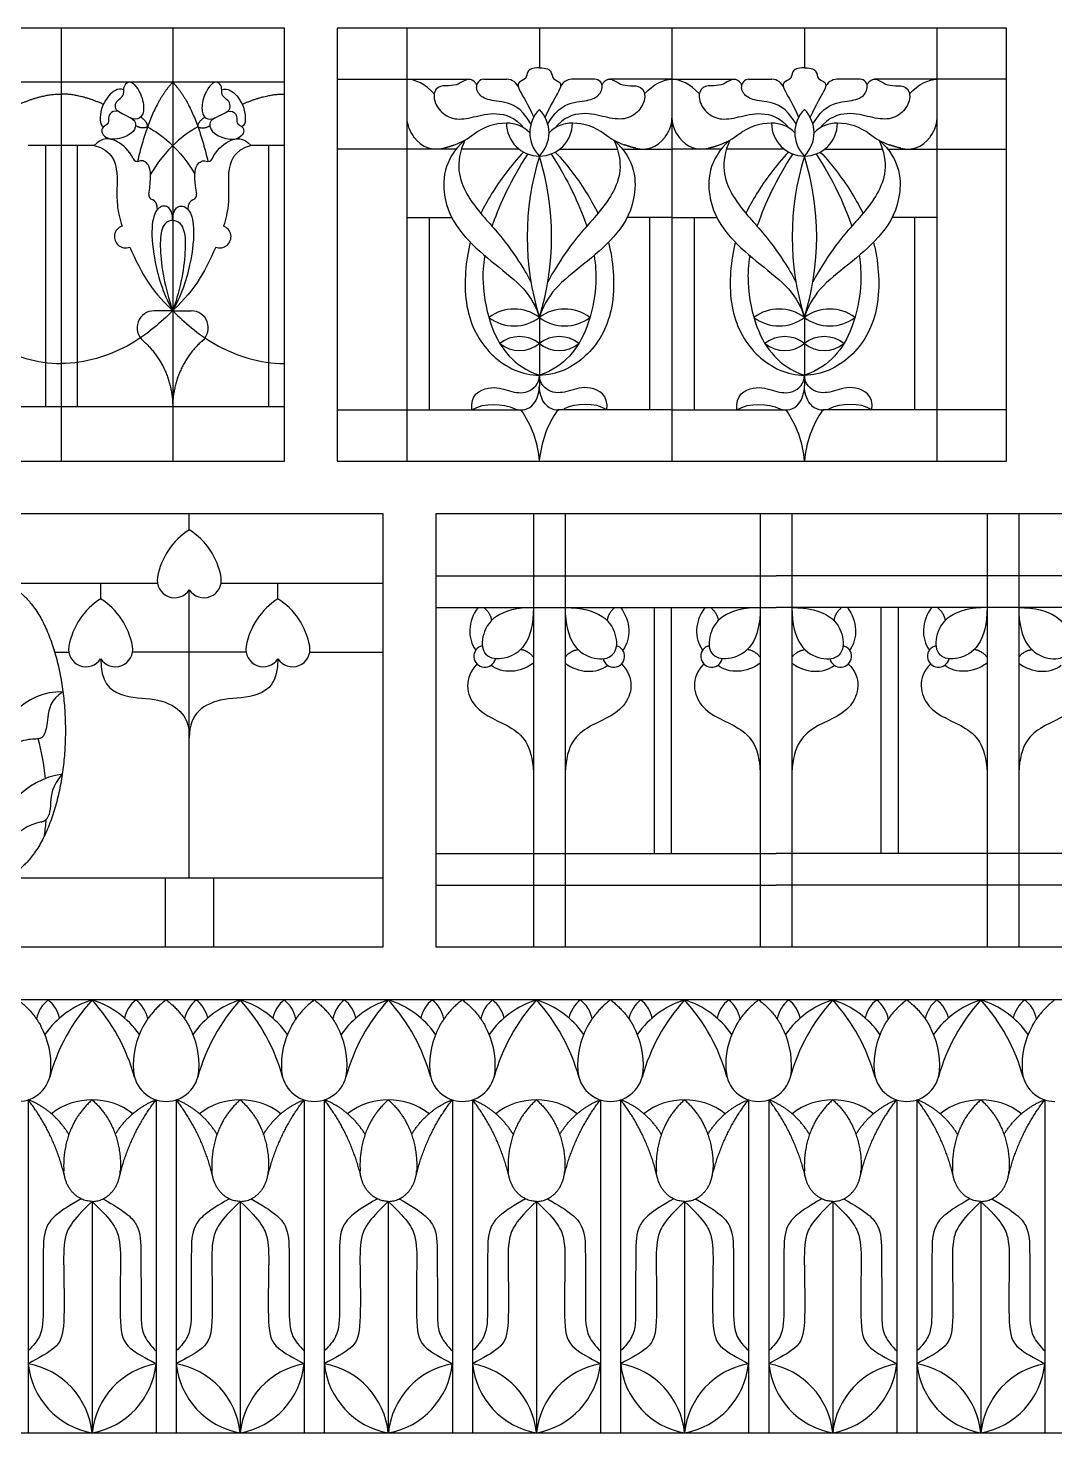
# Model space of a CAD drawing. Header units: millimetres. Extents: x -150 to 141, y -141 to 148.
# Drawn here: x -31.5 to 65.7, y 15.5 to 148.4 of the extents above; entities that cross this region are included whole.
import ezdxf

# ---------------------------------------------------------------- set-up
doc = ezdxf.new("R2010")
doc.units = ezdxf.units.MM
doc.header["$MEASUREMENT"] = 0
doc.layers.add('Layer 03', color=5, linetype='Continuous')

msp = doc.modelspace()

# ---------------------------------------------------------------- linework, layer by layer
at = {"layer": 'Layer 03'}
for p, q in [((-7.26, 148.37), (-70.64, 148.37)), ((-7.26, 107.4), (-7.26, 148.37)), ((9.01, 136.92), (-2.26, 136.92)), ((14.95, 136.92), (9.5, 136.92)), ((18.81, 136.92), (24.26, 136.92)), ((24.75, 136.92), (29.42, 136.92)), ((34.1, 136.92), (29.42, 136.92)), ((40.04, 136.92), (34.59, 136.92)), ((43.9, 136.92), (49.35, 136.92)), ((49.84, 136.92), (61.11, 136.92)), ((-70.64, 107.4), (-7.26, 107.4)), ((16.32, 102.4), (16.32, 61.43)), ((19.31, 102.4), (19.31, 61.43)), ((37.79, 102.4), (37.79, 61.43)), ((40.78, 102.4), (40.78, 61.43)), ((59.26, 102.4), (59.26, 61.43)), ((62.25, 102.4), (62.25, 61.43)), ((7.08, 93.54), (39.29, 93.54)), ((71.49, 93.54), (39.29, 93.54)), ((7.08, 70.28), (39.29, 70.28)), ((71.49, 70.28), (39.29, 70.28)), ((79.7, 56.43), (-32.47, 56.43)), ((-32.47, 15.46), (79.7, 15.46))]:
    msp.add_line(p, q, dxfattribs=at)
for points in [[(-28.39, 148.37), (-28.39, 107.4)], [(-17.83, 148.37), (-17.83, 107.4)], [(4.33, 148.37), (4.33, 107.4)], [(16.88, 148.37), (16.88, 144.61)], [(29.42, 148.37), (29.42, 107.4)], [(41.97, 148.37), (41.97, 144.61)], [(54.51, 148.37), (54.51, 107.4)], [(-7.26, 143.24), (-38.95, 143.24)], [(-2.26, 143.52), (10.21, 143.52)], [(11.62, 143.52), (13.8, 143.52)], [(22.14, 143.52), (19.96, 143.52)], [(29.42, 143.52), (23.55, 143.52)], [(29.42, 143.52), (35.3, 143.52)], [(36.71, 143.52), (38.89, 143.52)], [(47.23, 143.52), (45.05, 143.52)], [(61.11, 143.52), (48.64, 143.52)], [(-25.26, 137.25), (-31.52, 137.25)], [(-29.88, 137.25), (-29.88, 112.52)], [(-26.89, 137.25), (-26.89, 112.52)], [(-7.26, 137.25), (-10.4, 137.25)], [(-8.76, 137.25), (-8.76, 112.52)], [(4.33, 130.45), (8.57, 130.45)], [(6.45, 130.45), (6.45, 112.24)], [(29.42, 130.45), (25.19, 130.45)], [(27.31, 130.45), (27.31, 112.24)], [(29.42, 130.45), (33.66, 130.45)], [(31.54, 130.45), (31.54, 112.24)], [(54.51, 130.45), (50.28, 130.45)], [(52.39, 130.45), (52.39, 112.24)], [(-17.83, 121.62), (-19.59, 121.62)], [(-17.83, 121.62), (-16.07, 121.62)], [(16.88, 120.99), (16.88, 114.53)], [(41.97, 120.99), (41.97, 114.53)], [(-7.26, 112.52), (-38.95, 112.52)], [(-2.26, 112.24), (15.14, 112.24)], [(29.42, 112.24), (18.62, 112.24)], [(29.42, 112.24), (40.23, 112.24)], [(61.11, 112.24), (43.7, 112.24)], [(-16.26, 100.91), (-16.26, 102.4)], [(-49.93, 95.86), (-19.28, 95.86)], [(-24.65, 94.37), (-24.65, 95.86)], [(-13.24, 95.86), (2.08, 95.86)], [(-7.87, 94.37), (-7.87, 95.86)], [(7.08, 96.53), (39.29, 96.53)], [(16.32, 96.53), (19.31, 96.53)], [(71.49, 96.53), (39.29, 96.53)], [(62.25, 96.53), (59.26, 96.53)], [(-16.26, 67.96), (-16.26, 95.21)], [(27.74, 93.54), (27.74, 70.28)], [(29.36, 93.54), (29.36, 70.28)], [(49.21, 93.54), (49.21, 70.28)], [(50.83, 93.54), (50.83, 70.28)], [(-29, 89.33), (-27.67, 89.33)], [(-10.89, 89.33), (-21.63, 89.33)], [(-4.85, 89.33), (2.08, 89.33)], [(-71.29, 67.96), (2.08, 67.96)], [(-18.54, 67.96), (-18.54, 61.43)], [(-13.98, 67.96), (-13.98, 61.43)], [(7.08, 67.29), (39.29, 67.29)], [(71.49, 67.29), (39.29, 67.29)], [(-31.52, 46.97), (-31.52, 15.46)], [(-19.4, 46.97), (-19.4, 15.46)], [(-17.5, 46.97), (-17.5, 15.46)], [(-5.38, 46.97), (-5.38, 15.46)], [(-3.48, 46.97), (-3.48, 15.46)], [(8.64, 46.97), (8.64, 15.46)], [(10.55, 46.97), (10.55, 15.46)], [(22.66, 46.97), (22.66, 15.46)], [(24.57, 46.97), (24.57, 15.46)], [(36.68, 46.97), (36.68, 15.46)], [(38.59, 46.97), (38.59, 15.46)], [(50.7, 46.97), (50.7, 15.46)], [(52.61, 46.97), (52.61, 15.46)], [(64.72, 46.97), (64.72, 15.46)], [(-25.46, 37.36), (-25.46, 15.46)], [(-11.44, 37.36), (-11.44, 15.46)], [(2.58, 37.36), (2.58, 15.46)], [(16.6, 37.36), (16.6, 15.46)], [(30.62, 37.36), (30.62, 15.46)], [(44.65, 37.36), (44.65, 15.46)], [(58.67, 37.36), (58.67, 15.46)]]:
    msp.add_lwpolyline(points, dxfattribs=at)
for points in [[(-2.26, 107.4), (61.11, 107.4), (61.11, 148.37), (-2.26, 148.37)], [(-71.29, 61.43), (2.08, 61.43), (2.08, 102.4), (-71.29, 102.4)], [(7.08, 61.43), (71.49, 61.43), (71.49, 102.4), (7.08, 102.4)]]:
    msp.add_lwpolyline(points, close=True, dxfattribs=at)
for centre, radius, start, end in [((-21.9, 142.7), 0.537, 43.148, 168.5443), ((-13.75, 142.7), 0.537, 11.4557, 136.852), ((10.21, 142.77), 0.745, 44.1192, 108.118), ((11.62, 142.83), 0.693, 90, 187.05), ((13.8, 142.34), 1.18, 18.6669, 90), ((19.96, 142.34), 1.18, 90, 161.3331), ((22.14, 142.83), 0.693, 352.95, 90), ((23.55, 142.77), 0.745, 71.882, 135.8808), ((35.3, 142.77), 0.745, 44.1192, 108.118), ((36.71, 142.83), 0.693, 90, 187.05), ((38.89, 142.34), 1.18, 18.6669, 90), ((45.05, 142.34), 1.18, 90, 161.3331), ((47.23, 142.83), 0.693, 352.95, 90), ((48.64, 142.77), 0.745, 71.882, 135.8808), ((6.78, 139.85), 2.45, 180, 203.4498), ((19.09, 138.46), 3.12, 135, 225), ((14.67, 138.46), 3.12, 315, 45), ((26.98, 139.85), 2.45, 336.5502, 0), ((31.87, 139.85), 2.45, 180, 203.4498), ((44.17, 138.46), 3.12, 135, 225), ((39.76, 138.46), 3.12, 315, 45), ((52.07, 139.85), 2.45, 336.5502, 0), ((6.48, 143.88), 6.96, 289.8902, 307.4015), ((13.76, 134.36), 5.01, 90, 127.4014), ((13.76, 136.26), 3.12, 45, 90), ((16.88, 139.38), 3.12, 180, 270), ((16.88, 139.38), 3.12, 270, 360), ((20, 136.26), 3.12, 90, 135), ((20, 134.36), 5.01, 52.5986, 90), ((27.27, 143.88), 6.96, 232.5985, 250.1098), ((31.57, 143.88), 6.96, 289.8902, 307.4015), ((38.85, 134.36), 5.01, 90, 127.4014), ((38.85, 136.26), 3.12, 45, 90), ((41.97, 139.38), 3.12, 180, 270), ((41.97, 139.38), 3.12, 270, 360), ((45.09, 136.26), 3.12, 90, 135), ((45.09, 134.36), 5.01, 52.5986, 90), ((52.36, 143.88), 6.96, 232.5985, 250.1098), ((-23.55, 138.89), 1.03, 239.6242, 269.9914), ((-12.1, 138.89), 1.03, 270.0086, 300.3758), ((7.14, 139.51), 2.59, 215.9749, 283.812), ((26.62, 139.51), 2.59, 256.188, 324.0251), ((32.23, 139.51), 2.59, 215.9749, 283.812), ((51.71, 139.51), 2.59, 256.188, 324.0251), ((-21.16, 136.22), 0.467, 205.1331, 290.6371), ((-14.5, 136.22), 0.467, 249.3629, 334.8669), ((41.38, 128.62), 25.66, 162.6975, 197.3025), ((-7.62, 128.62), 25.66, 342.6975, 17.3025), ((66.47, 128.62), 25.66, 162.6975, 197.3025), ((17.47, 128.62), 25.66, 342.6975, 17.3025), ((-19.63, 132.59), 0.467, 171.3458, 252.5343), ((-16.03, 132.59), 0.467, 287.4657, 8.6542), ((-22.29, 128.63), 1.06, 109.0578, 291.8543), ((-13.37, 128.63), 1.06, 248.1457, 70.9422), ((-19.59, 120.01), 1.61, 90, 228.879), ((-16.07, 120.01), 1.61, 311.121, 90), ((14.49, 117.83), 3.96, 52.8903, 127.1097), ((14.49, 124.15), 3.96, 232.8903, 307.1097), ((19.27, 117.83), 3.96, 52.8903, 127.1097), ((19.27, 124.15), 3.96, 232.8903, 307.1097), ((39.58, 117.83), 3.96, 52.8903, 127.1097), ((39.58, 124.15), 3.96, 232.8903, 307.1097), ((44.36, 117.83), 3.96, 52.8903, 127.1097), ((44.36, 124.15), 3.96, 232.8903, 307.1097), ((15.01, 116.17), 3.01, 51.5497, 128.4503), ((15.01, 120.88), 3.01, 231.5497, 308.4503), ((18.75, 116.17), 3.01, 51.5497, 128.4503), ((18.75, 120.88), 3.01, 231.5497, 308.4503), ((40.1, 116.17), 3.01, 51.5497, 128.4503), ((40.1, 120.88), 3.01, 231.5497, 308.4503), ((43.84, 116.17), 3.01, 51.5497, 128.4503), ((43.84, 120.88), 3.01, 231.5497, 308.4503), ((15.14, 113.77), 1.53, 247.1291, 321.0902), ((7, 106.59), 9.92, 4.6577, 34.7548), ((26.76, 106.59), 9.92, 145.2452, 175.3423), ((18.62, 113.77), 1.53, 218.9098, 292.8709), ((40.23, 113.77), 1.53, 247.1291, 321.0902), ((32.09, 106.59), 9.92, 4.6577, 34.7548), ((51.85, 106.59), 9.92, 145.2452, 175.3423), ((43.7, 113.77), 1.53, 218.9098, 292.8709), ((-12.66, 95.24), 6.71, 122.4151, 169.9865), ((-19.86, 95.24), 6.71, 10.0135, 57.5849), ((-17.64, 96.12), 1.65, 169.9865, 326.7485), ((-14.88, 96.12), 1.65, 213.2515, 10.0135), ((-21.05, 88.71), 6.71, 122.4151, 169.9865), ((-28.25, 88.71), 6.71, 10.0135, 57.5849), ((-4.27, 88.71), 6.71, 122.4151, 169.9865), ((-11.47, 88.71), 6.71, 10.0135, 57.5849), ((-26.03, 89.59), 1.65, 169.9865, 326.7485), ((-23.27, 89.59), 1.65, 213.2515, 10.0135), ((-9.25, 89.59), 1.65, 169.9865, 326.7485), ((-6.49, 89.59), 1.65, 213.2515, 10.0135), ((11.71, 88.93), 1.03, 103.2759, 346.7241), ((23.92, 88.93), 1.03, 193.2759, 76.7241), ((33.18, 88.93), 1.03, 103.2759, 346.7241), ((45.39, 88.93), 1.03, 193.2759, 76.7241), ((54.65, 88.93), 1.03, 103.2759, 346.7241), ((-27.22, 70.49), 7.38, 98.2271, 178.4049), ((-29.08, 67.86), 5.53, 102.5017, 178.9577), ((-30.49, 74.22), 0.989, 282.5017, 344.2059), ((-27.82, 54.08), 2.95, 127.4612, 169.3573), ((-22.75, 48.02), 8.84, 107.8937, 144.4261), ((-31.42, 54.08), 2.95, 12.0788, 52.5388), ((-12.2, 44.39), 17.91, 137.7664, 164.7292), ((-38.73, 44.39), 17.91, 15.2708, 42.2336), ((-28.18, 48.02), 8.84, 35.5739, 72.1063), ((-19.51, 54.08), 2.95, 127.4612, 167.9212), ((-23.1, 54.08), 2.95, 10.6427, 52.5388), ((-13.8, 54.08), 2.95, 127.4612, 169.3573), ((-8.73, 48.02), 8.84, 107.8937, 144.4261), ((-17.4, 54.08), 2.95, 12.0788, 52.5388), ((1.82, 44.39), 17.91, 137.7664, 164.7292), ((-14.15, 48.02), 8.84, 35.5739, 72.1063), ((-24.7, 44.39), 17.91, 15.2708, 42.2336), ((-5.48, 54.08), 2.95, 127.4612, 167.9212), ((-9.08, 54.08), 2.95, 10.6427, 52.5388), ((0.22, 54.08), 2.95, 127.4612, 169.3573), ((5.3, 48.02), 8.84, 107.8937, 144.4261), ((-3.37, 54.08), 2.95, 12.0788, 52.5388), ((15.84, 44.39), 17.91, 137.7664, 164.7292), ((-0.13, 48.02), 8.84, 35.5739, 72.1063), ((-10.68, 44.39), 17.91, 15.2708, 42.2336), ((8.54, 54.08), 2.95, 127.4612, 167.9212), ((4.94, 54.08), 2.95, 10.6427, 52.5388), ((14.24, 54.08), 2.95, 127.4612, 169.3573), ((19.32, 48.02), 8.84, 107.8937, 144.4261), ((10.65, 54.08), 2.95, 12.0788, 52.5388), ((29.87, 44.39), 17.91, 137.7664, 164.7292), ((13.89, 48.02), 8.84, 35.5739, 72.1063), ((3.34, 44.39), 17.91, 15.2708, 42.2336), ((22.56, 54.08), 2.95, 127.4612, 167.9212), ((18.97, 54.08), 2.95, 10.6427, 52.5388), ((28.26, 54.08), 2.95, 127.4612, 169.3573), ((33.34, 48.02), 8.84, 107.8937, 144.4261), ((24.67, 54.08), 2.95, 12.0788, 52.5388), ((43.89, 44.39), 17.91, 137.7664, 164.7292), ((27.91, 48.02), 8.84, 35.5739, 72.1063), ((17.36, 44.39), 17.91, 15.2708, 42.2336), ((36.58, 54.08), 2.95, 127.4612, 167.9212), ((32.99, 54.08), 2.95, 10.6427, 52.5388), ((42.28, 54.08), 2.95, 127.4612, 169.3573), ((47.36, 48.02), 8.84, 107.8937, 144.4261), ((38.69, 54.08), 2.95, 12.0788, 52.5388), ((57.91, 44.39), 17.91, 137.7664, 164.7292), ((41.93, 48.02), 8.84, 35.5739, 72.1063), ((31.38, 44.39), 17.91, 15.2708, 42.2336), ((50.6, 54.08), 2.95, 127.4612, 167.9212), ((47.01, 54.08), 2.95, 10.6427, 52.5388), ((56.31, 54.08), 2.95, 127.4612, 169.3573), ((61.38, 48.02), 8.84, 107.8937, 144.4261), ((52.71, 54.08), 2.95, 12.0788, 52.5388), ((71.93, 44.39), 17.91, 137.7664, 164.7292), ((55.95, 48.02), 8.84, 35.5739, 72.1063), ((45.4, 44.39), 17.91, 15.2708, 42.2336), ((64.62, 54.08), 2.95, 127.4612, 167.9212), ((61.03, 54.08), 2.95, 10.6427, 52.5388), ((-37.15, 50.23), 7.79, 356.2854, 28.431), ((-13.77, 50.23), 7.79, 151.569, 183.7146), ((-23.13, 50.23), 7.79, 356.2854, 28.431), ((0.25, 50.23), 7.79, 151.569, 183.7146), ((-9.11, 50.23), 7.79, 356.2854, 28.431), ((14.27, 50.23), 7.79, 151.569, 183.7146), ((4.91, 50.23), 7.79, 356.2854, 28.431), ((28.29, 50.23), 7.79, 151.569, 183.7146), ((18.93, 50.23), 7.79, 356.2854, 28.431), ((42.31, 50.23), 7.79, 151.569, 183.7146), ((32.96, 50.23), 7.79, 356.2854, 28.431), ((56.34, 50.23), 7.79, 151.569, 183.7146), ((46.98, 50.23), 7.79, 356.2854, 28.431), ((70.36, 50.23), 7.79, 151.569, 183.7146), ((-32.47, 49.92), 3.1, 270, 356.285), ((-18.45, 49.92), 3.1, 183.715, 270), ((-18.45, 49.92), 3.1, 270, 356.285), ((-4.43, 49.92), 3.1, 183.715, 270), ((-4.43, 49.92), 3.1, 270, 356.285), ((9.59, 49.92), 3.1, 183.715, 270), ((9.59, 49.92), 3.1, 270, 356.285), ((23.61, 49.92), 3.1, 183.715, 270), ((23.61, 49.92), 3.1, 270, 356.285), ((37.64, 49.92), 3.1, 183.715, 270), ((37.64, 49.92), 3.1, 270, 356.285), ((51.66, 49.92), 3.1, 183.715, 270), ((51.66, 49.92), 3.1, 270, 356.285), ((65.68, 49.92), 3.1, 183.715, 270), ((-25.46, 40.65), 6.32, 52.4155, 127.5845), ((-11.44, 40.65), 6.32, 52.4155, 127.5845), ((2.58, 40.65), 6.32, 52.4155, 127.5845), ((16.6, 40.65), 6.32, 52.4155, 127.5845), ((30.62, 40.65), 6.32, 52.4155, 127.5845), ((44.65, 40.65), 6.32, 52.4155, 127.5845), ((58.67, 40.65), 6.32, 52.4155, 127.5845), ((-32.81, 14.73), 7.38, 5.661, 79.9333), ((-24.17, 22.73), 7.38, 185.661, 259.9333), ((-26.75, 22.73), 7.38, 280.0667, 354.339), ((-18.11, 14.73), 7.38, 100.0667, 174.339), ((-10.15, 22.73), 7.38, 185.661, 259.9333), ((-18.79, 14.73), 7.38, 5.661, 79.9333), ((-4.09, 14.73), 7.38, 100.0667, 174.339), ((-12.73, 22.73), 7.38, 280.0667, 354.339), ((3.87, 22.73), 7.38, 185.661, 259.9333), ((-4.77, 14.73), 7.38, 5.661, 79.9333), ((9.93, 14.73), 7.38, 100.0667, 174.339), ((1.29, 22.73), 7.38, 280.0667, 354.339), ((17.89, 22.73), 7.38, 185.661, 259.9333), ((9.26, 14.73), 7.38, 5.661, 79.9333), ((23.95, 14.73), 7.38, 100.0667, 174.339), ((15.31, 22.73), 7.38, 280.0667, 354.339), ((31.92, 22.73), 7.38, 185.661, 259.9333), ((23.28, 14.73), 7.38, 5.661, 79.9333), ((37.97, 14.73), 7.38, 100.0667, 174.339), ((29.33, 22.73), 7.38, 280.0667, 354.339), ((45.94, 22.73), 7.38, 185.661, 259.9333), ((37.3, 14.73), 7.38, 5.661, 79.9333), ((51.99, 14.73), 7.38, 100.0667, 174.339), ((43.36, 22.73), 7.38, 280.0667, 354.339), ((59.96, 22.73), 7.38, 185.661, 259.9333), ((51.32, 14.73), 7.38, 5.661, 79.9333), ((66.02, 14.73), 7.38, 100.0667, 174.339), ((57.38, 22.73), 7.38, 280.0667, 354.339)]:
    msp.add_arc(centre, radius, start, end, dxfattribs=at)
for points, degree in [([(16.88, 144.61), (16.18, 144.61), (15.64, 144.28), (15.72, 143.52), (14.79, 143.3), (14.85, 142.58), (15.77, 141.23), (16.34, 139.94)], 3), ([(16.88, 144.61), (17.58, 144.61), (18.12, 144.28), (18.04, 143.52), (18.97, 143.3), (18.91, 142.58), (17.99, 141.23), (17.42, 139.94)], 3), ([(41.97, 144.61), (41.27, 144.61), (40.72, 144.28), (40.81, 143.52), (39.88, 143.3), (39.94, 142.58), (40.86, 141.23), (41.42, 139.94)], 3), ([(41.97, 144.61), (42.67, 144.61), (43.21, 144.28), (43.12, 143.52), (44.06, 143.3), (44, 142.58), (43.08, 141.23), (42.51, 139.94)], 3), ([(-22.46, 142.52), (-23.05, 142.76), (-24.01, 141.95), (-24.65, 140.73), (-24.74, 139.56), (-24.63, 139.22), (-24.37, 139.02)], 3), ([(-17.83, 143.24), (-19.9, 141.12), (-21.16, 135.75)], 2), ([(-17.83, 143.24), (-15.75, 141.12), (-14.5, 135.75)], 2), ([(-13.2, 142.52), (-12.6, 142.76), (-11.64, 141.95), (-11, 140.73), (-10.92, 139.56), (-11.02, 139.22), (-11.28, 139.02)], 3), ([(6.93, 142.15), (6.08, 143.06), (5.14, 143.52), (4.33, 143.52)], 3), ([(9.98, 143.48), (9.68, 143.38), (9.26, 143), (8.29, 142.89), (7.19, 142.93), (6.73, 141.89), (7.37, 140.43), (8.81, 139.61), (10.6, 139.91), (12.71, 140.51), (14.61, 139.93), (15.43, 138.89)], 3), ([(10.95, 143.01), (10.88, 143.13), (10.81, 143.22), (10.74, 143.29)], 3), ([(23.78, 143.48), (24.08, 143.38), (24.5, 143), (25.47, 142.89), (26.56, 142.93), (27.03, 141.89), (26.39, 140.43), (24.95, 139.61), (23.16, 139.91), (21.05, 140.51), (19.15, 139.93), (18.33, 138.89)], 3), ([(22.81, 143.01), (22.87, 143.13), (22.94, 143.22), (23.01, 143.29)], 3), ([(26.83, 142.15), (27.67, 143.06), (28.62, 143.52), (29.42, 143.52)], 3), ([(32.02, 142.15), (31.17, 143.06), (30.23, 143.52), (29.42, 143.52)], 3), ([(35.07, 143.48), (34.77, 143.38), (34.35, 143), (33.38, 142.89), (32.28, 142.93), (31.82, 141.89), (32.46, 140.43), (33.9, 139.61), (35.69, 139.91), (37.79, 140.51), (39.7, 139.93), (40.52, 138.89)], 3), ([(36.04, 143.01), (35.97, 143.13), (35.9, 143.22), (35.83, 143.29)], 3), ([(48.87, 143.48), (49.17, 143.38), (49.59, 143), (50.56, 142.89), (51.65, 142.93), (52.12, 141.89), (51.48, 140.43), (50.03, 139.61), (48.25, 139.91), (46.14, 140.51), (44.23, 139.93), (43.42, 138.89)], 3), ([(47.9, 143.01), (47.96, 143.13), (48.03, 143.22), (48.1, 143.29)], 3), ([(51.92, 142.15), (52.76, 143.06), (53.71, 143.52), (54.51, 143.52)], 3), ([(-32.38, 141.15), (-30.23, 142.13), (-28.39, 142.13)], 2), ([(-24.4, 141.15), (-26.54, 142.13), (-28.39, 142.13)], 2), ([(-11.25, 141.15), (-9.11, 142.13), (-7.26, 142.13)], 2), ([(-20.21, 139.03), (-20.18, 139.49), (-20.87, 139.95)], 2), ([(-15.44, 139.03), (-15.47, 139.49), (-14.78, 139.95)], 2), ([(-20.21, 139.03), (-20.68, 138.77), (-21.34, 139.13)], 2), ([(-15.44, 139.03), (-14.97, 138.77), (-14.31, 139.13)], 2), ([(4.54, 138.87), (4.68, 138.54), (4.86, 138.25), (5.04, 137.99)], 3), ([(29.22, 138.87), (29.08, 138.54), (28.9, 138.25), (28.72, 137.99)], 3), ([(29.63, 138.87), (29.77, 138.54), (29.95, 138.25), (30.13, 137.99)], 3), ([(54.31, 138.87), (54.17, 138.54), (53.99, 138.25), (53.8, 137.99)], 3), ([(9.82, 137.77), (7.73, 135.93), (7.56, 131.74), (9.72, 128.5), (12.71, 125.97), (15.59, 123.78), (16.6, 121.94), (16.88, 120.99)], 3), ([(7.76, 137), (8.3, 137.13), (8.85, 137.33)], 2), ([(23.94, 137.77), (26.03, 135.93), (26.2, 131.74), (24.04, 128.5), (21.05, 125.97), (18.17, 123.78), (17.15, 121.94), (16.88, 120.99)], 3), ([(26, 137), (25.46, 137.13), (24.91, 137.33)], 2), ([(34.91, 137.77), (32.82, 135.93), (32.65, 131.74), (34.81, 128.5), (37.79, 125.97), (40.68, 123.78), (41.69, 121.94), (41.97, 120.99)], 3), ([(32.85, 137), (33.39, 137.13), (33.94, 137.33)], 2), ([(49.03, 137.77), (51.12, 135.93), (51.29, 131.74), (49.13, 128.5), (46.14, 125.97), (43.25, 123.78), (42.24, 121.94), (41.97, 120.99)], 3), ([(51.09, 137), (50.55, 137.13), (49.99, 137.33)], 2), ([(-17.83, 130.17), (-17.83, 130.83), (-18.2, 131.67), (-19.31, 131.47), (-19.88, 130.05), (-19.75, 126.79), (-18.8, 123.33), (-17.83, 121.62)], 3), ([(-19.28, 131.21), (-19.31, 132), (-19.77, 132.14)], 2), ([(-17.83, 130.17), (-17.83, 130.83), (-17.46, 131.67), (-16.34, 131.47), (-15.77, 130.05), (-15.9, 126.79), (-16.86, 123.33), (-17.83, 121.62)], 3), ([(-16.37, 131.21), (-16.34, 132), (-15.89, 132.14)], 2), ([(-17.83, 130.17), (-18.36, 130.17), (-18.95, 129.48), (-19.07, 127.63), (-18.75, 124.72), (-18.23, 122.81), (-17.83, 121.62)], 3), ([(-17.83, 130.17), (-17.3, 130.17), (-16.7, 129.48), (-16.58, 127.63), (-16.9, 124.72), (-17.42, 122.81), (-17.83, 121.62)], 3), ([(10.49, 112.24), (10.3, 113.65), (12.2, 114.69), (14.08, 113.96), (15.77, 113.7), (16.88, 114.71), (16.88, 115.53)], 3), ([(16.33, 112.81), (16.69, 113.26), (16.88, 113.88), (16.88, 114.53)], 3), ([(23.27, 112.24), (23.45, 113.65), (21.56, 114.69), (19.68, 113.96), (17.98, 113.7), (16.88, 114.71), (16.88, 115.53)], 3), ([(17.42, 112.81), (17.07, 113.26), (16.88, 113.88), (16.88, 114.53)], 3), ([(35.58, 112.24), (35.39, 113.65), (37.29, 114.69), (39.16, 113.96), (40.86, 113.7), (41.97, 114.71), (41.97, 115.53)], 3), ([(41.42, 112.81), (41.78, 113.26), (41.97, 113.88), (41.97, 114.53)], 3), ([(48.36, 112.24), (48.54, 113.65), (46.65, 114.69), (44.77, 113.96), (43.07, 113.7), (41.97, 114.71), (41.97, 115.53)], 3), ([(42.51, 112.81), (42.16, 113.26), (41.97, 113.88), (41.97, 114.53)], 3), ([(10.49, 112.24), (11.64, 113), (13.45, 112.83), (14.55, 112.36)], 3), ([(23.27, 112.24), (22.12, 113), (20.31, 112.83), (19.21, 112.36)], 3), ([(35.58, 112.24), (36.73, 113), (38.54, 112.83), (39.64, 112.36)], 3), ([(48.36, 112.24), (47.21, 113), (45.4, 112.83), (44.3, 112.36)], 3), ([(11.07, 93.54), (10.1, 92.28), (10.04, 90.61), (10.86, 89.51)], 3), ([(16.32, 93.54), (14.77, 93.54), (12.4, 92.91), (11.33, 90.73), (11.46, 89.47), (11.85, 89.07)], 3), ([(11.62, 93.54), (12.24, 93.05), (12.35, 92.32)], 2), ([(16.32, 93.54), (16.32, 91.99), (15.69, 89.62), (13.51, 88.55), (12.25, 88.68), (11.85, 89.07)], 3), ([(19.31, 93.54), (20.87, 93.54), (23.23, 92.91), (24.31, 90.73), (24.18, 89.47), (23.78, 89.07)], 3), ([(19.31, 93.54), (19.31, 91.99), (19.95, 89.62), (22.13, 88.55), (23.39, 88.68), (23.78, 89.07)], 3), ([(24.02, 93.54), (23.4, 93.05), (23.29, 92.32)], 2), ([(24.56, 93.54), (25.53, 92.28), (25.59, 90.61), (24.78, 89.51)], 3), ([(32.54, 93.54), (31.57, 92.28), (31.51, 90.61), (32.33, 89.51)], 3), ([(37.79, 93.54), (36.24, 93.54), (33.87, 92.91), (32.8, 90.73), (32.93, 89.47), (33.32, 89.07)], 3), ([(33.09, 93.54), (33.71, 93.05), (33.82, 92.32)], 2), ([(37.79, 93.54), (37.79, 91.99), (37.16, 89.62), (34.98, 88.55), (33.72, 88.68), (33.32, 89.07)], 3), ([(40.78, 93.54), (42.33, 93.54), (44.7, 92.91), (45.78, 90.73), (45.65, 89.47), (45.25, 89.07)], 3), ([(40.78, 93.54), (40.78, 91.99), (41.41, 89.62), (43.6, 88.55), (44.86, 88.68), (45.25, 89.07)], 3), ([(45.49, 93.54), (44.87, 93.05), (44.76, 92.32)], 2), ([(46.03, 93.54), (47, 92.28), (47.06, 90.61), (46.24, 89.51)], 3), ([(54.01, 93.54), (53.04, 92.28), (52.98, 90.61), (53.8, 89.51)], 3), ([(59.26, 93.54), (57.71, 93.54), (55.34, 92.91), (54.27, 90.73), (54.39, 89.47), (54.79, 89.07)], 3), ([(54.55, 93.54), (55.18, 93.05), (55.29, 92.32)], 2), ([(59.26, 93.54), (59.26, 91.99), (58.63, 89.62), (56.45, 88.55), (55.19, 88.68), (54.79, 89.07)], 3), ([(62.25, 93.54), (63.8, 93.54), (66.17, 92.91), (67.25, 90.73), (67.12, 89.47), (66.72, 89.07)], 3), ([(62.25, 93.54), (62.25, 91.99), (62.88, 89.62), (65.06, 88.55), (66.33, 88.68), (66.72, 89.07)], 3), ([(16.32, 88.84), (15.83, 89.46), (15.1, 89.57)], 2), ([(19.31, 88.84), (19.8, 89.46), (20.54, 89.57)], 2), ([(37.79, 88.84), (37.3, 89.46), (36.57, 89.57)], 2), ([(40.78, 88.84), (41.27, 89.46), (42.01, 89.57)], 2), ([(59.26, 88.84), (58.77, 89.46), (58.04, 89.57)], 2), ([(62.25, 88.84), (62.74, 89.46), (63.48, 89.57)], 2), ([(-24.65, 88.68), (-24.65, 86.52), (-22.9, 84.91), (-19.44, 85.06), (-16.9, 83.94), (-16.26, 82.43), (-16.26, 81.21)], 3), ([(-7.87, 88.68), (-7.87, 86.52), (-9.62, 84.91), (-13.08, 85.06), (-15.62, 83.94), (-16.26, 82.43), (-16.26, 81.21)], 3), ([(10.99, 88.21), (9.67, 86.93), (10.25, 83.6), (14.54, 82.47), (16.32, 80.3), (16.32, 77.42)], 3), ([(16.32, 88.29), (15.06, 87.32), (13.39, 87.26), (12.29, 88.08)], 3), ([(19.31, 88.29), (20.58, 87.32), (22.25, 87.26), (23.35, 88.08)], 3), ([(24.65, 88.21), (25.97, 86.93), (25.38, 83.6), (21.1, 82.47), (19.31, 80.3), (19.31, 77.42)], 3), ([(32.45, 88.21), (31.14, 86.93), (31.72, 83.6), (36.01, 82.47), (37.79, 80.3), (37.79, 77.42)], 3), ([(37.79, 88.29), (36.52, 87.32), (34.85, 87.26), (33.76, 88.08)], 3), ([(40.78, 88.29), (42.05, 87.32), (43.72, 87.26), (44.81, 88.08)], 3), ([(46.12, 88.21), (47.44, 86.93), (46.85, 83.6), (42.57, 82.47), (40.78, 80.3), (40.78, 77.42)], 3), ([(53.92, 88.21), (52.6, 86.93), (53.19, 83.6), (57.48, 82.47), (59.26, 80.3), (59.26, 77.42)], 3), ([(59.26, 88.29), (57.99, 87.32), (56.32, 87.26), (55.23, 88.08)], 3), ([(62.25, 88.29), (63.52, 87.32), (65.19, 87.26), (66.28, 88.08)], 3), ([(67.59, 88.21), (68.91, 86.93), (68.32, 83.6), (64.04, 82.47), (62.25, 80.3), (62.25, 77.42)], 3), ([(-28.22, 85.58), (-31.78, 85.61), (-34.6, 82.8), (-34.6, 78.72)], 3), ([(-28.22, 85.58), (-29.42, 84.85), (-29.7, 82.97), (-29.87, 81.45), (-30.53, 81.01), (-31.95, 81.17), (-33.97, 80.13), (-34.6, 78.72)], 3), ([(-29.87, 77.38), (-30.01, 78.73), (-30.26, 79.99), (-30.56, 81.13)], 3), ([(-29.96, 71.97), (-29.89, 72.49), (-29.84, 73), (-29.8, 73.51)], 3), ([(-32.47, 56.43), (-31.06, 55.34), (-30.3, 53.94)], 2), ([(-18.45, 56.43), (-19.86, 55.34), (-20.62, 53.94)], 2), ([(-18.45, 56.43), (-17.04, 55.34), (-16.28, 53.94)], 2), ([(-4.43, 56.43), (-5.84, 55.34), (-6.6, 53.94)], 2), ([(-4.43, 56.43), (-3.02, 55.34), (-2.26, 53.94)], 2), ([(9.59, 56.43), (8.18, 55.34), (7.42, 53.94)], 2), ([(9.59, 56.43), (11, 55.34), (11.76, 53.94)], 2), ([(23.61, 56.43), (22.2, 55.34), (21.44, 53.94)], 2), ([(23.61, 56.43), (25.03, 55.34), (25.79, 53.94)], 2), ([(37.64, 56.43), (36.22, 55.34), (35.46, 53.94)], 2), ([(37.64, 56.43), (39.05, 55.34), (39.81, 53.94)], 2), ([(51.66, 56.43), (50.24, 55.34), (49.48, 53.94)], 2), ([(51.66, 56.43), (53.07, 55.34), (53.83, 53.94)], 2), ([(65.68, 56.43), (64.27, 55.34), (63.51, 53.94)], 2), ([(-25.46, 46.97), (-26.68, 45.88), (-27.34, 44.48)], 2), ([(-25.46, 46.97), (-24.24, 45.88), (-23.58, 44.48)], 2), ([(-11.44, 46.97), (-12.66, 45.88), (-13.32, 44.48)], 2), ([(-11.44, 46.97), (-10.22, 45.88), (-9.56, 44.48)], 2), ([(2.58, 46.97), (1.36, 45.88), (0.7, 44.48)], 2), ([(2.58, 46.97), (3.8, 45.88), (4.46, 44.48)], 2), ([(16.6, 46.97), (15.38, 45.88), (14.73, 44.48)], 2), ([(16.6, 46.97), (17.82, 45.88), (18.48, 44.48)], 2), ([(30.62, 46.97), (29.4, 45.88), (28.75, 44.48)], 2), ([(30.62, 46.97), (31.84, 45.88), (32.5, 44.48)], 2), ([(44.65, 46.97), (43.43, 45.88), (42.77, 44.48)], 2), ([(44.65, 46.97), (45.87, 45.88), (46.52, 44.48)], 2), ([(58.67, 46.97), (57.45, 45.88), (56.79, 44.48)], 2), ([(58.67, 46.97), (59.89, 45.88), (60.54, 44.48)], 2)]:
    msp.add_open_spline(points, degree=degree, dxfattribs=at)
for points, knots in [([(-21.51, 143.07), (-20.93, 142.45), (-20.51, 141.16), (-20.62, 140.03), (-21.33, 139.6), (-22.2, 140.08), (-23.03, 140.43), (-23.33, 140.84), (-23.18, 141.49), (-22.68, 141.76), (-22.42, 142.15), (-22.47, 142.6), (-22.43, 142.81)], [0.08678, 0.08678, 0.08678, 0.08678, 1.033286, 2.066573, 3.099859, 4.133146, 5.166432, 6.199719, 7.233005, 8.266292, 9.299578, 9.943695, 9.943695, 9.943695, 9.943695]), ([(-14.14, 143.07), (-14.72, 142.45), (-15.14, 141.16), (-15.03, 140.03), (-14.33, 139.6), (-13.45, 140.08), (-12.63, 140.43), (-12.32, 140.84), (-12.47, 141.49), (-12.98, 141.76), (-13.23, 142.15), (-13.18, 142.6), (-13.22, 142.81)], [0.08678, 0.08678, 0.08678, 0.08678, 1.033286, 2.066573, 3.099859, 4.133146, 5.166432, 6.199719, 7.233005, 8.266292, 9.299578, 9.943695, 9.943695, 9.943695, 9.943695]), ([(16.08, 139.3), (15.11, 140.93), (13.49, 141.43), (11.67, 141.55), (11.05, 142.2), (10.94, 142.65), (10.93, 142.74)], [0, 0, 0, 0, 2.085287, 4.170575, 6.255862, 6.801337, 6.801337, 6.801337, 6.801337]), ([(17.68, 139.3), (18.65, 140.93), (20.27, 141.43), (22.09, 141.55), (22.7, 142.2), (22.81, 142.65), (22.83, 142.74)], [0, 0, 0, 0, 2.085287, 4.170575, 6.255862, 6.801337, 6.801337, 6.801337, 6.801337]), ([(41.17, 139.3), (40.2, 140.93), (38.58, 141.43), (36.76, 141.55), (36.14, 142.2), (36.03, 142.65), (36.02, 142.74)], [0, 0, 0, 0, 2.085287, 4.170575, 6.255862, 6.801337, 6.801337, 6.801337, 6.801337]), ([(42.77, 139.3), (43.74, 140.93), (45.36, 141.43), (47.18, 141.55), (47.79, 142.2), (47.9, 142.65), (47.92, 142.74)], [0, 0, 0, 0, 2.085287, 4.170575, 6.255862, 6.801337, 6.801337, 6.801337, 6.801337]), ([(-23, 140.48), (-23.36, 140.58), (-23.9, 140.25), (-23.9, 139.72), (-23.9, 139.3), (-24.47, 139.02), (-24.62, 138.59), (-24.39, 138.18), (-24.08, 138)], [0, 0, 0, 0, 0.728783, 1.457566, 2.186348, 2.915131, 3.643914, 4.254128, 4.254128, 4.254128, 4.254128]), ([(-21.79, 139.87), (-21.33, 139.6), (-21.26, 138.94), (-21.82, 138.25), (-22.87, 137.86), (-23.55, 137.86)], [0, 0, 0, 0, 1.431811, 2.863622, 4.220778, 4.220778, 4.220778, 4.220778]), ([(-13.86, 139.87), (-14.33, 139.6), (-14.39, 138.94), (-13.83, 138.25), (-12.78, 137.86), (-12.1, 137.86)], [0, 0, 0, 0, 1.431811, 2.863622, 4.220778, 4.220778, 4.220778, 4.220778]), ([(-12.65, 140.48), (-12.29, 140.58), (-11.76, 140.25), (-11.76, 139.72), (-11.76, 139.3), (-11.18, 139.02), (-11.03, 138.59), (-11.26, 138.18), (-11.58, 138)], [0, 0, 0, 0, 0.728783, 1.457566, 2.186348, 2.915131, 3.643914, 4.254128, 4.254128, 4.254128, 4.254128]), ([(-20.21, 139.03), (-19.43, 138.57), (-17.68, 137.35), (-16.31, 135.54), (-15.73, 134.55)], [1.678158, 1.678158, 1.678158, 1.678158, 4.410273, 8.820547, 8.820547, 8.820547, 8.820547]), ([(-15.44, 139.03), (-16.23, 138.57), (-17.98, 137.35), (-19.34, 135.54), (-19.92, 134.55)], [1.678158, 1.678158, 1.678158, 1.678158, 4.410273, 8.820547, 8.820547, 8.820547, 8.820547]), ([(-21.58, 136.02), (-21.94, 136.79), (-23.24, 137.98), (-24.51, 138.06), (-25.26, 137.25)], [-5.490057, -5.490057, -5.490057, -5.490057, -3.017787, 0, 0, 0, 0]), ([(-25.26, 137.25), (-23.55, 136.82), (-22.87, 134.55), (-23.28, 132.17), (-22.85, 130.32), (-22.63, 129.63)], [0, 0, 0, 0, 4.72129, 9.44258, 12.060925, 12.060925, 12.060925, 12.060925]), ([(-14.07, 136.02), (-13.71, 136.79), (-12.42, 137.98), (-11.14, 138.06), (-10.4, 137.25)], [-5.490057, -5.490057, -5.490057, -5.490057, -3.017787, 0, 0, 0, 0]), ([(-10.4, 137.25), (-12.1, 136.82), (-12.79, 134.55), (-12.37, 132.17), (-12.81, 130.32), (-13.02, 129.63)], [0, 0, 0, 0, 4.72129, 9.44258, 12.060925, 12.060925, 12.060925, 12.060925]), ([(9.82, 137.77), (8.84, 135.56), (9.69, 132.46), (12.91, 129.19), (14.8, 126.57), (15.76, 124.98), (16.07, 124.36)], [0, 0, 0, 0, 4.185549, 8.371099, 12.556648, 15.593771, 15.593771, 15.593771, 15.593771]), ([(23.94, 137.77), (24.92, 135.56), (24.07, 132.46), (20.84, 129.19), (18.95, 126.57), (18, 124.98), (17.68, 124.36)], [0, 0, 0, 0, 4.185549, 8.371099, 12.556648, 15.593771, 15.593771, 15.593771, 15.593771]), ([(34.91, 137.77), (33.93, 135.56), (34.78, 132.46), (38, 129.19), (39.89, 126.57), (40.85, 124.98), (41.16, 124.36)], [0, 0, 0, 0, 4.185549, 8.371099, 12.556648, 15.593771, 15.593771, 15.593771, 15.593771]), ([(49.03, 137.77), (50.01, 135.56), (49.16, 132.46), (45.93, 129.19), (44.04, 126.57), (43.09, 124.98), (42.77, 124.36)], [0, 0, 0, 0, 4.185549, 8.371099, 12.556648, 15.593771, 15.593771, 15.593771, 15.593771]), ([(-20.09, 132.66), (-19.84, 134.31), (-19.91, 135.49), (-20.67, 135.9), (-20.99, 135.78)], [-5.502958, -5.502958, -5.502958, -5.502958, -2.87641, -0.827661, -0.827661, -0.827661, -0.827661]), ([(-15.56, 132.66), (-15.82, 134.31), (-15.74, 135.49), (-14.99, 135.9), (-14.66, 135.78)], [-5.502958, -5.502958, -5.502958, -5.502958, -2.87641, -0.827661, -0.827661, -0.827661, -0.827661]), ([(15.38, 136.64), (14.15, 135.34), (12.65, 133.28), (11.63, 131.44), (11.34, 130.84)], [1.723038, 1.723038, 1.723038, 1.723038, 6.242385, 8.46157, 8.46157, 8.46157, 8.46157]), ([(15.77, 136.46), (14.16, 133.98), (13.08, 131.63), (12.43, 129.7), (12.4, 129.62)], [0.999505, 0.999505, 0.999505, 0.999505, 5.675892, 5.887639, 5.887639, 5.887639, 5.887639]), ([(17.99, 136.46), (19.6, 133.98), (20.67, 131.63), (21.33, 129.7), (21.36, 129.62)], [0.999505, 0.999505, 0.999505, 0.999505, 5.675892, 5.887639, 5.887639, 5.887639, 5.887639]), ([(18.38, 136.64), (19.61, 135.34), (21.11, 133.28), (22.13, 131.44), (22.42, 130.84)], [1.723038, 1.723038, 1.723038, 1.723038, 6.242385, 8.46157, 8.46157, 8.46157, 8.46157]), ([(40.47, 136.64), (39.24, 135.34), (37.73, 133.28), (36.72, 131.44), (36.43, 130.84)], [1.723038, 1.723038, 1.723038, 1.723038, 6.242385, 8.46157, 8.46157, 8.46157, 8.46157]), ([(40.86, 136.46), (39.25, 133.98), (38.17, 131.63), (37.52, 129.7), (37.49, 129.62)], [0.999505, 0.999505, 0.999505, 0.999505, 5.675892, 5.887639, 5.887639, 5.887639, 5.887639]), ([(43.08, 136.46), (44.69, 133.98), (45.76, 131.63), (46.42, 129.7), (46.45, 129.62)], [0.999505, 0.999505, 0.999505, 0.999505, 5.675892, 5.887639, 5.887639, 5.887639, 5.887639]), ([(43.47, 136.64), (44.7, 135.34), (46.2, 133.28), (47.22, 131.44), (47.51, 130.84)], [1.723038, 1.723038, 1.723038, 1.723038, 6.242385, 8.46157, 8.46157, 8.46157, 8.46157]), ([(-13.76, 127.65), (-14.27, 126.44), (-15.56, 123.93), (-17.83, 121.55), (-21.71, 118.06), (-26.07, 116.64), (-28.39, 116.64)], [14.500158, 14.500158, 14.500158, 14.500158, 18.885159, 23.606449, 28.327739, 33.049029, 33.049029, 33.049029, 33.049029]), ([(-21.89, 127.65), (-21.38, 126.44), (-20.1, 123.93), (-17.83, 121.55), (-13.95, 118.06), (-9.58, 116.64), (-7.26, 116.64)], [14.500158, 14.500158, 14.500158, 14.500158, 18.885159, 23.606449, 28.327739, 33.049029, 33.049029, 33.049029, 33.049029]), ([(10.34, 128.1), (10.29, 127.9), (9.82, 125.87), (9.61, 121.41), (12.2, 116.98), (15.26, 115.5), (16.88, 115.53)], [11.76916, 11.76916, 11.76916, 11.76916, 12.48477, 18.727154, 24.969539, 31.211924, 31.211924, 31.211924, 31.211924]), ([(23.42, 128.1), (23.47, 127.9), (23.94, 125.87), (24.15, 121.41), (21.56, 116.98), (18.5, 115.5), (16.88, 115.53)], [11.76916, 11.76916, 11.76916, 11.76916, 12.48477, 18.727154, 24.969539, 31.211924, 31.211924, 31.211924, 31.211924]), ([(35.43, 128.1), (35.38, 127.9), (34.91, 125.87), (34.7, 121.41), (37.29, 116.98), (40.35, 115.5), (41.97, 115.53)], [11.76916, 11.76916, 11.76916, 11.76916, 12.48477, 18.727154, 24.969539, 31.211924, 31.211924, 31.211924, 31.211924]), ([(48.51, 128.1), (48.56, 127.9), (49.03, 125.87), (49.24, 121.41), (46.65, 116.98), (43.58, 115.5), (41.97, 115.53)], [11.76916, 11.76916, 11.76916, 11.76916, 12.48477, 18.727154, 24.969539, 31.211924, 31.211924, 31.211924, 31.211924]), ([(11.7, 126.84), (11.55, 125.94), (11.44, 123.49), (12.29, 119.81), (13.86, 117.23), (15.6, 115.96), (16.88, 115.53)], [8.522408, 8.522408, 8.522408, 8.522408, 11.351785, 17.027677, 22.703569, 28.379461, 28.379461, 28.379461, 28.379461]), ([(22.06, 126.84), (22.21, 125.94), (22.32, 123.49), (21.46, 119.81), (19.9, 117.23), (18.16, 115.96), (16.88, 115.53)], [8.522408, 8.522408, 8.522408, 8.522408, 11.351785, 17.027677, 22.703569, 28.379461, 28.379461, 28.379461, 28.379461]), ([(36.79, 126.84), (36.64, 125.94), (36.53, 123.49), (37.38, 119.81), (38.95, 117.23), (40.69, 115.96), (41.97, 115.53)], [8.522408, 8.522408, 8.522408, 8.522408, 11.351785, 17.027677, 22.703569, 28.379461, 28.379461, 28.379461, 28.379461]), ([(47.15, 126.84), (47.29, 125.94), (47.41, 123.49), (46.55, 119.81), (44.99, 117.23), (43.25, 115.96), (41.97, 115.53)], [8.522408, 8.522408, 8.522408, 8.522408, 11.351785, 17.027677, 22.703569, 28.379461, 28.379461, 28.379461, 28.379461]), ([(-38.95, 121.62), (-38.87, 121.54), (-37.77, 120.48), (-35.07, 118.06), (-30.71, 116.64), (-28.39, 116.64)], [23.203909, 23.203909, 23.203909, 23.203909, 23.606449, 28.327739, 33.049029, 33.049029, 33.049029, 33.049029]), ([(-28.28, 77.8), (-29.28, 76.65), (-29.39, 75.26), (-29.44, 74.3), (-29.54, 73.95)], [0, 0, 0, 0, 2.228019, 3.633731, 3.633731, 3.633731, 3.633731]), ([(-26.5, 37.6), (-28.67, 36.4), (-30.04, 35.09), (-30.1, 32.83), (-30.1, 26.89), (-30.1, 24.8), (-31.04, 23.69), (-31.52, 23.22)], [0, 0, 0, 0, 1.721407, 3.442814, 5.164221, 6.885628, 7.969608, 7.969608, 7.969608, 7.969608]), ([(-25.46, 37.36), (-27.47, 35.44), (-28.2, 33.99), (-28.15, 31.05), (-28.05, 25.37), (-28.5, 23.59), (-30.49, 22.56), (-31.52, 22)], [0, 0, 0, 0, 1.835784, 3.671568, 5.507353, 7.343137, 8.75831, 8.75831, 8.75831, 8.75831]), ([(-25.46, 37.36), (-23.45, 35.44), (-22.73, 33.99), (-22.78, 31.05), (-22.87, 25.37), (-22.43, 23.59), (-20.43, 22.56), (-19.4, 22)], [0, 0, 0, 0, 1.835784, 3.671568, 5.507353, 7.343137, 8.75831, 8.75831, 8.75831, 8.75831]), ([(-24.43, 37.6), (-22.25, 36.4), (-20.89, 35.09), (-20.83, 32.83), (-20.83, 26.89), (-20.83, 24.8), (-19.88, 23.69), (-19.4, 23.22)], [0, 0, 0, 0, 1.721407, 3.442814, 5.164221, 6.885628, 7.969608, 7.969608, 7.969608, 7.969608]), ([(-12.47, 37.6), (-14.65, 36.4), (-16.02, 35.09), (-16.08, 32.83), (-16.08, 26.89), (-16.08, 24.8), (-17.02, 23.69), (-17.5, 23.22)], [0, 0, 0, 0, 1.721407, 3.442814, 5.164221, 6.885628, 7.969608, 7.969608, 7.969608, 7.969608]), ([(-11.44, 37.36), (-13.45, 35.44), (-14.17, 33.99), (-14.13, 31.05), (-14.03, 25.37), (-14.47, 23.59), (-16.47, 22.56), (-17.5, 22)], [0, 0, 0, 0, 1.835784, 3.671568, 5.507353, 7.343137, 8.75831, 8.75831, 8.75831, 8.75831]), ([(-11.44, 37.36), (-9.43, 35.44), (-8.71, 33.99), (-8.75, 31.05), (-8.85, 25.37), (-8.41, 23.59), (-6.41, 22.56), (-5.38, 22)], [0, 0, 0, 0, 1.835784, 3.671568, 5.507353, 7.343137, 8.75831, 8.75831, 8.75831, 8.75831]), ([(-10.41, 37.6), (-8.23, 36.4), (-6.86, 35.09), (-6.8, 32.83), (-6.8, 26.89), (-6.8, 24.8), (-5.86, 23.69), (-5.38, 23.22)], [0, 0, 0, 0, 1.721407, 3.442814, 5.164221, 6.885628, 7.969608, 7.969608, 7.969608, 7.969608]), ([(1.55, 37.6), (-0.63, 36.4), (-2, 35.09), (-2.05, 32.83), (-2.05, 26.89), (-2.05, 24.8), (-3, 23.69), (-3.48, 23.22)], [0, 0, 0, 0, 1.721407, 3.442814, 5.164221, 6.885628, 7.969608, 7.969608, 7.969608, 7.969608]), ([(2.58, 37.36), (0.57, 35.44), (-0.15, 33.99), (-0.1, 31.05), (-0.01, 25.37), (-0.45, 23.59), (-2.45, 22.56), (-3.48, 22)], [0, 0, 0, 0, 1.835784, 3.671568, 5.507353, 7.343137, 8.75831, 8.75831, 8.75831, 8.75831]), ([(2.58, 37.36), (4.59, 35.44), (5.31, 33.99), (5.27, 31.05), (5.17, 25.37), (5.62, 23.59), (7.61, 22.56), (8.64, 22)], [0, 0, 0, 0, 1.835784, 3.671568, 5.507353, 7.343137, 8.75831, 8.75831, 8.75831, 8.75831]), ([(3.62, 37.6), (5.79, 36.4), (7.16, 35.09), (7.22, 32.83), (7.22, 26.89), (7.22, 24.8), (8.16, 23.69), (8.64, 23.22)], [0, 0, 0, 0, 1.721407, 3.442814, 5.164221, 6.885628, 7.969608, 7.969608, 7.969608, 7.969608]), ([(15.57, 37.6), (13.39, 36.4), (12.03, 35.09), (11.97, 32.83), (11.97, 26.89), (11.97, 24.8), (11.02, 23.69), (10.55, 23.22)], [0, 0, 0, 0, 1.721407, 3.442814, 5.164221, 6.885628, 7.969608, 7.969608, 7.969608, 7.969608]), ([(16.6, 37.36), (14.59, 35.44), (13.87, 33.99), (13.92, 31.05), (14.01, 25.37), (13.57, 23.59), (11.57, 22.56), (10.55, 22)], [0, 0, 0, 0, 1.835784, 3.671568, 5.507353, 7.343137, 8.75831, 8.75831, 8.75831, 8.75831]), ([(16.6, 37.36), (18.61, 35.44), (19.34, 33.99), (19.29, 31.05), (19.19, 25.37), (19.64, 23.59), (21.63, 22.56), (22.66, 22)], [0, 0, 0, 0, 1.835784, 3.671568, 5.507353, 7.343137, 8.75831, 8.75831, 8.75831, 8.75831]), ([(17.64, 37.6), (19.81, 36.4), (21.18, 35.09), (21.24, 32.83), (21.24, 26.89), (21.24, 24.8), (22.18, 23.69), (22.66, 23.22)], [0, 0, 0, 0, 1.721407, 3.442814, 5.164221, 6.885628, 7.969608, 7.969608, 7.969608, 7.969608]), ([(29.59, 37.6), (27.42, 36.4), (26.05, 35.09), (25.99, 32.83), (25.99, 26.89), (25.99, 24.8), (25.05, 23.69), (24.57, 23.22)], [0, 0, 0, 0, 1.721407, 3.442814, 5.164221, 6.885628, 7.969608, 7.969608, 7.969608, 7.969608]), ([(30.62, 37.36), (28.61, 35.44), (27.89, 33.99), (27.94, 31.05), (28.04, 25.37), (27.59, 23.59), (25.6, 22.56), (24.57, 22)], [0, 0, 0, 0, 1.835784, 3.671568, 5.507353, 7.343137, 8.75831, 8.75831, 8.75831, 8.75831]), ([(30.62, 37.36), (32.64, 35.44), (33.36, 33.99), (33.31, 31.05), (33.21, 25.37), (33.66, 23.59), (35.65, 22.56), (36.68, 22)], [0, 0, 0, 0, 1.835784, 3.671568, 5.507353, 7.343137, 8.75831, 8.75831, 8.75831, 8.75831]), ([(31.66, 37.6), (33.83, 36.4), (35.2, 35.09), (35.26, 32.83), (35.26, 26.89), (35.26, 24.8), (36.2, 23.69), (36.68, 23.22)], [0, 0, 0, 0, 1.721407, 3.442814, 5.164221, 6.885628, 7.969608, 7.969608, 7.969608, 7.969608]), ([(43.61, 37.6), (41.44, 36.4), (40.07, 35.09), (40.01, 32.83), (40.01, 26.89), (40.01, 24.8), (39.07, 23.69), (38.59, 23.22)], [0, 0, 0, 0, 1.721407, 3.442814, 5.164221, 6.885628, 7.969608, 7.969608, 7.969608, 7.969608]), ([(44.65, 37.36), (42.63, 35.44), (41.91, 33.99), (41.96, 31.05), (42.06, 25.37), (41.61, 23.59), (39.62, 22.56), (38.59, 22)], [0, 0, 0, 0, 1.835784, 3.671568, 5.507353, 7.343137, 8.75831, 8.75831, 8.75831, 8.75831]), ([(44.65, 37.36), (46.66, 35.44), (47.38, 33.99), (47.33, 31.05), (47.24, 25.37), (47.68, 23.59), (49.68, 22.56), (50.7, 22)], [0, 0, 0, 0, 1.835784, 3.671568, 5.507353, 7.343137, 8.75831, 8.75831, 8.75831, 8.75831]), ([(45.68, 37.6), (47.86, 36.4), (49.22, 35.09), (49.28, 32.83), (49.28, 26.89), (49.28, 24.8), (50.23, 23.69), (50.7, 23.22)], [0, 0, 0, 0, 1.721407, 3.442814, 5.164221, 6.885628, 7.969608, 7.969608, 7.969608, 7.969608]), ([(57.63, 37.6), (55.46, 36.4), (54.09, 35.09), (54.03, 32.83), (54.03, 26.89), (54.03, 24.8), (53.09, 23.69), (52.61, 23.22)], [0, 0, 0, 0, 1.721407, 3.442814, 5.164221, 6.885628, 7.969608, 7.969608, 7.969608, 7.969608]), ([(58.67, 37.36), (56.66, 35.44), (55.93, 33.99), (55.98, 31.05), (56.08, 25.37), (55.63, 23.59), (53.64, 22.56), (52.61, 22)], [0, 0, 0, 0, 1.835784, 3.671568, 5.507353, 7.343137, 8.75831, 8.75831, 8.75831, 8.75831]), ([(58.67, 37.36), (60.68, 35.44), (61.4, 33.99), (61.35, 31.05), (61.26, 25.37), (61.7, 23.59), (63.7, 22.56), (64.72, 22)], [0, 0, 0, 0, 1.835784, 3.671568, 5.507353, 7.343137, 8.75831, 8.75831, 8.75831, 8.75831]), ([(59.7, 37.6), (61.88, 36.4), (63.24, 35.09), (63.3, 32.83), (63.3, 26.89), (63.3, 24.8), (64.25, 23.69), (64.72, 23.22)], [0, 0, 0, 0, 1.721407, 3.442814, 5.164221, 6.885628, 7.969608, 7.969608, 7.969608, 7.969608])]:
    msp.add_open_spline(points, degree=3, knots=knots, dxfattribs=at)
for points, weights in [([(-20.65, 118.8), (-17.83, 116.34), (-17.83, 112.52)], [1, 0.91039846589, 1]), ([(-15.01, 118.8), (-17.83, 116.34), (-17.83, 112.52)], [1, 0.91039846589, 1]), ([(-28.05, 39.65), (-29.02, 43.79), (-31.52, 46.97)], [1, 0.972445737091, 1]), ([(-27.66, 43.7), (-29.12, 46.07), (-31.52, 46.97)], [1, 0.949610667837, 1]), ([(-23.27, 43.7), (-21.8, 46.07), (-19.4, 46.97)], [1, 0.949610667837, 1]), ([(-22.88, 39.65), (-21.9, 43.79), (-19.4, 46.97)], [1, 0.972445737091, 1]), ([(-13.63, 43.7), (-15.1, 46.07), (-17.5, 46.97)], [1, 0.949610667837, 1]), ([(-14.03, 39.65), (-15, 43.79), (-17.5, 46.97)], [1, 0.972445737091, 1]), ([(-9.25, 43.7), (-7.78, 46.07), (-5.38, 46.97)], [1, 0.949610667837, 1]), ([(-8.85, 39.65), (-7.88, 43.79), (-5.38, 46.97)], [1, 0.972445737091, 1]), ([(0.39, 43.7), (-1.08, 46.07), (-3.48, 46.97)], [1, 0.949610667837, 1]), ([(0, 39.65), (-0.98, 43.79), (-3.48, 46.97)], [1, 0.972445737091, 1]), ([(4.78, 43.7), (6.24, 46.07), (8.64, 46.97)], [1, 0.949610667837, 1]), ([(5.17, 39.65), (6.14, 43.79), (8.64, 46.97)], [1, 0.972445737091, 1]), ([(14.41, 43.7), (12.94, 46.07), (10.55, 46.97)], [1, 0.949610667837, 1]), ([(14.02, 39.65), (13.04, 43.79), (10.55, 46.97)], [1, 0.972445737091, 1]), ([(18.8, 43.7), (20.26, 46.07), (22.66, 46.97)], [1, 0.949610667837, 1]), ([(19.19, 39.65), (20.17, 43.79), (22.66, 46.97)], [1, 0.972445737091, 1]), ([(28.43, 43.7), (26.97, 46.07), (24.57, 46.97)], [1, 0.949610667837, 1]), ([(28.04, 39.65), (27.06, 43.79), (24.57, 46.97)], [1, 0.972445737091, 1]), ([(32.82, 43.7), (34.28, 46.07), (36.68, 46.97)], [1, 0.949610667837, 1]), ([(33.21, 39.65), (34.19, 43.79), (36.68, 46.97)], [1, 0.972445737091, 1]), ([(42.45, 43.7), (40.99, 46.07), (38.59, 46.97)], [1, 0.949610667837, 1]), ([(42.06, 39.65), (41.08, 43.79), (38.59, 46.97)], [1, 0.972445737091, 1]), ([(46.84, 43.7), (48.31, 46.07), (50.7, 46.97)], [1, 0.949610667837, 1]), ([(47.23, 39.65), (48.21, 43.79), (50.7, 46.97)], [1, 0.972445737091, 1]), ([(56.47, 43.7), (55.01, 46.07), (52.61, 46.97)], [1, 0.949610667837, 1]), ([(56.08, 39.65), (55.1, 43.79), (52.61, 46.97)], [1, 0.972445737091, 1]), ([(60.86, 43.7), (62.33, 46.07), (64.72, 46.97)], [1, 0.949610667837, 1]), ([(61.25, 39.65), (62.23, 43.79), (64.72, 46.97)], [1, 0.972445737091, 1]), ([(-27.34, 44.48), (-28.26, 42.5), (-28.14, 40.26)], [1, 0.960910723719, 1]), ([(-23.58, 44.48), (-22.66, 42.5), (-22.79, 40.26)], [1, 0.960910723719, 1]), ([(-13.32, 44.48), (-14.24, 42.5), (-14.12, 40.26)], [1, 0.960910723719, 1]), ([(-9.56, 44.48), (-8.64, 42.5), (-8.77, 40.26)], [1, 0.960910723719, 1]), ([(0.7, 44.48), (-0.22, 42.5), (-0.09, 40.26)], [1, 0.960910723719, 1]), ([(4.46, 44.48), (5.38, 42.5), (5.26, 40.26)], [1, 0.960910723719, 1]), ([(14.73, 44.48), (13.8, 42.5), (13.93, 40.26)], [1, 0.960910723719, 1]), ([(18.48, 44.48), (19.4, 42.5), (19.28, 40.26)], [1, 0.960910723719, 1]), ([(28.75, 44.48), (27.82, 42.5), (27.95, 40.26)], [1, 0.960910723719, 1]), ([(32.5, 44.48), (33.43, 42.5), (33.3, 40.26)], [1, 0.960910723719, 1]), ([(42.77, 44.48), (41.85, 42.5), (41.97, 40.26)], [1, 0.960910723719, 1]), ([(46.52, 44.48), (47.45, 42.5), (47.32, 40.26)], [1, 0.960910723719, 1]), ([(56.79, 44.48), (55.87, 42.5), (55.99, 40.26)], [1, 0.960910723719, 1]), ([(60.54, 44.48), (61.47, 42.5), (61.34, 40.26)], [1, 0.960910723719, 1]), ([(-25.46, 37.36), (-27.97, 37.36), (-28.14, 40.26)], [1, 0.729655100317, 1]), ([(-25.46, 37.36), (-22.95, 37.36), (-22.79, 40.26)], [1, 0.729655100317, 1]), ([(-11.44, 37.36), (-13.95, 37.36), (-14.12, 40.26)], [1, 0.729655100317, 1]), ([(-11.44, 37.36), (-8.93, 37.36), (-8.77, 40.26)], [1, 0.729655100317, 1]), ([(2.58, 37.36), (0.07, 37.36), (-0.09, 40.26)], [1, 0.729655100317, 1]), ([(2.58, 37.36), (5.09, 37.36), (5.26, 40.26)], [1, 0.729655100317, 1]), ([(16.6, 37.36), (14.09, 37.36), (13.93, 40.26)], [1, 0.729655100317, 1]), ([(16.6, 37.36), (19.12, 37.36), (19.28, 40.26)], [1, 0.729655100317, 1]), ([(30.62, 37.36), (28.11, 37.36), (27.95, 40.26)], [1, 0.729655100317, 1]), ([(30.62, 37.36), (33.14, 37.36), (33.3, 40.26)], [1, 0.729655100317, 1]), ([(44.65, 37.36), (42.13, 37.36), (41.97, 40.26)], [1, 0.729655100317, 1]), ([(44.65, 37.36), (47.16, 37.36), (47.32, 40.26)], [1, 0.729655100317, 1]), ([(58.67, 37.36), (56.16, 37.36), (55.99, 40.26)], [1, 0.729655100317, 1]), ([(58.67, 37.36), (61.18, 37.36), (61.34, 40.26)], [1, 0.729655100317, 1])]:
    msp.add_rational_spline(points, weights, degree=2, dxfattribs=at)
msp.add_rational_spline([(-34.6, 67.96), (-27.99, 67.96), (-27.99, 81.91), (-27.99, 95.86), (-34.6, 95.86), (-41.22, 95.86), (-41.22, 81.91), (-41.22, 67.96), (-34.6, 67.96)], [1, 0.707106781187, 1, 0.707106781187, 1, 0.707106781187, 1, 0.707106781187, 1], degree=2, knots=[0, 0, 0, 1.570796, 1.570796, 3.141593, 3.141593, 4.712389, 4.712389, 6.283185, 6.283185, 6.283185], dxfattribs=at)

doc.saveas('drawing.dxf')
